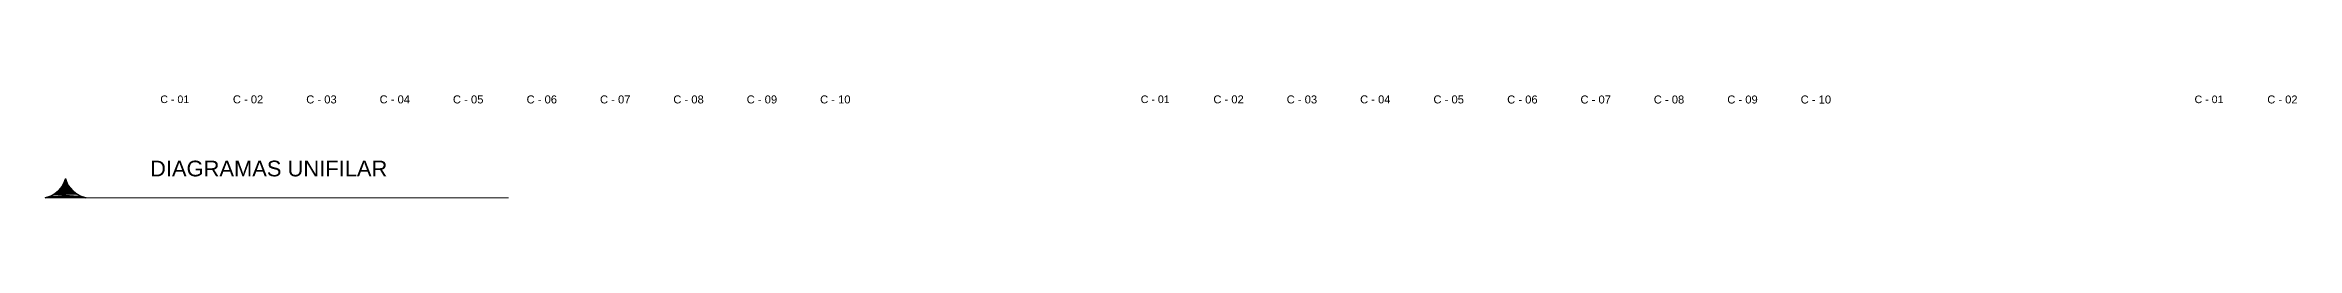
# Model space of a CAD drawing. Header units: millimetres. Extents: x 40 to 176, y -32 to 59.
# Drawn here: x 99.67 to 130.73, y 35.54 to 36.95 of the extents above; entities that cross this region are included whole.
import ezdxf

# ---------------------------------------------------------------- set-up
doc = ezdxf.new("R2010")
doc.units = ezdxf.units.MM
doc.layers.add('13 - Diagrama unifilar', color=7, linetype='Continuous', lineweight=30)
doc.styles.add('Arial0', font='arial.ttf', dxfattribs={"height": 3.14658})

msp = doc.modelspace()

# ---------------------------------------------------------------- hatches: boundary and pattern name
at = {"layer": '13 - Diagrama unifilar', "true_color": 0x000005}
h = msp.add_hatch(color=5, dxfattribs=at)
h.paths.add_polyline_path([(99.974, 35.741), (99.928, 35.741), (100.007, 35.681)])
h.paths.add_polyline_path([(99.928, 35.741), (100.007, 35.681), (99.896, 35.681)])
msp.add_hatch(color=5, dxfattribs=at).paths.add_polyline_path([(99.95, 35.803), (99.974, 35.741), (99.928, 35.741)])
h = msp.add_hatch(color=5, dxfattribs=at)
h.paths.add_polyline_path([(100.168, 35.56), (99.735, 35.56), (100.232, 35.542)])
h.paths.add_polyline_path([(99.735, 35.56), (100.232, 35.542), (99.671, 35.542)])
h = msp.add_hatch(color=5, dxfattribs=at)
h.paths.add_polyline_path([(100.106, 35.592), (99.795, 35.592), (100.168, 35.56)])
h.paths.add_polyline_path([(99.795, 35.592), (100.168, 35.56), (99.735, 35.56)])
h = msp.add_hatch(color=5, dxfattribs=at)
h.paths.add_polyline_path([(100.053, 35.631), (99.849, 35.631), (100.106, 35.592)])
h.paths.add_polyline_path([(99.849, 35.631), (100.106, 35.592), (99.795, 35.592)])
h = msp.add_hatch(color=5, dxfattribs=at)
h.paths.add_polyline_path([(100.007, 35.681), (99.896, 35.681), (100.053, 35.631)])
h.paths.add_polyline_path([(99.896, 35.681), (100.053, 35.631), (99.849, 35.631)])

# ---------------------------------------------------------------- linework, layer by layer
at = {"layer": '13 - Diagrama unifilar', "color": 5, "linetype": 'Continuous', "lineweight": -2, "true_color": 0x000005}
for points in [[(99.928, 35.741), (100.007, 35.681), (99.896, 35.681)], [(99.95, 35.803), (99.974, 35.741), (99.928, 35.741)], [(99.974, 35.741), (99.928, 35.741), (100.007, 35.681)], [(99.735, 35.56), (100.232, 35.542), (99.671, 35.542)], [(99.795, 35.592), (100.168, 35.56), (99.735, 35.56)], [(100.168, 35.56), (99.735, 35.56), (100.232, 35.542)], [(99.849, 35.631), (100.106, 35.592), (99.795, 35.592)], [(100.106, 35.592), (99.795, 35.592), (100.168, 35.56)], [(99.896, 35.681), (100.053, 35.631), (99.849, 35.631)], [(100.053, 35.631), (99.849, 35.631), (100.106, 35.592)], [(100.007, 35.681), (99.896, 35.681), (100.053, 35.631)]]:
    msp.add_lwpolyline(points, close=True, dxfattribs=at)
at = {"layer": '13 - Diagrama unifilar', "color": 5, "linetype": 'Continuous', "lineweight": 20, "true_color": 0x000005}
msp.add_lwpolyline([(99.671, 35.542), (106.061, 35.542), (106.061, 35.542)], dxfattribs=at)
for points in [[(99.669, 35.546), (99.806, 35.57), (99.917, 35.672), (99.95, 35.806)], [(99.956, 35.806), (99.989, 35.672), (100.1, 35.57), (100.236, 35.546)]]:
    msp.add_open_spline(points, degree=3, dxfattribs=at)

# ---------------------------------------------------------------- texts
at = {"layer": '13 - Diagrama unifilar', "color": 7, "true_color": 0x000007, "style": 'Arial0'}
for s, height, p in [('C - 01', 0.1049, (101.259, 36.846)), ('C - 02', 0.11, (102.26, 36.842)), ('C - 03', 0.1104, (103.272, 36.841)), ('C - 04', 0.11, (104.284, 36.842)), ('C - 05', 0.1107, (105.295, 36.841)), ('C - 06', 0.1104, (106.311, 36.841)), ('C - 07', 0.1104, (107.324, 36.841)), ('C - 08', 0.1104, (108.335, 36.841)), ('C - 09', 0.1104, (109.347, 36.841)), ('C - 10', 0.1104, (110.359, 36.841)), ('C - 01', 0.1049, (114.782, 36.846)), ('C - 02', 0.11, (115.784, 36.842)), ('C - 03', 0.1104, (116.795, 36.841)), ('C - 04', 0.11, (117.808, 36.842)), ('C - 05', 0.1107, (118.819, 36.841)), ('C - 06', 0.1104, (119.836, 36.84)), ('C - 07', 0.1104, (120.847, 36.84)), ('C - 08', 0.1104, (121.858, 36.84)), ('C - 09', 0.1104, (122.872, 36.84)), ('C - 10', 0.1104, (123.884, 36.84)), ('C - 01', 0.1049, (129.317, 36.845)), ('C - 02', 0.1097, (130.32, 36.841)), ('DIAGRAMAS UNIFILAR', 0.21621, (101.118, 35.836))]:
    msp.add_text(s, height=height, dxfattribs=at).set_placement(p)

doc.saveas('drawing.dxf')
